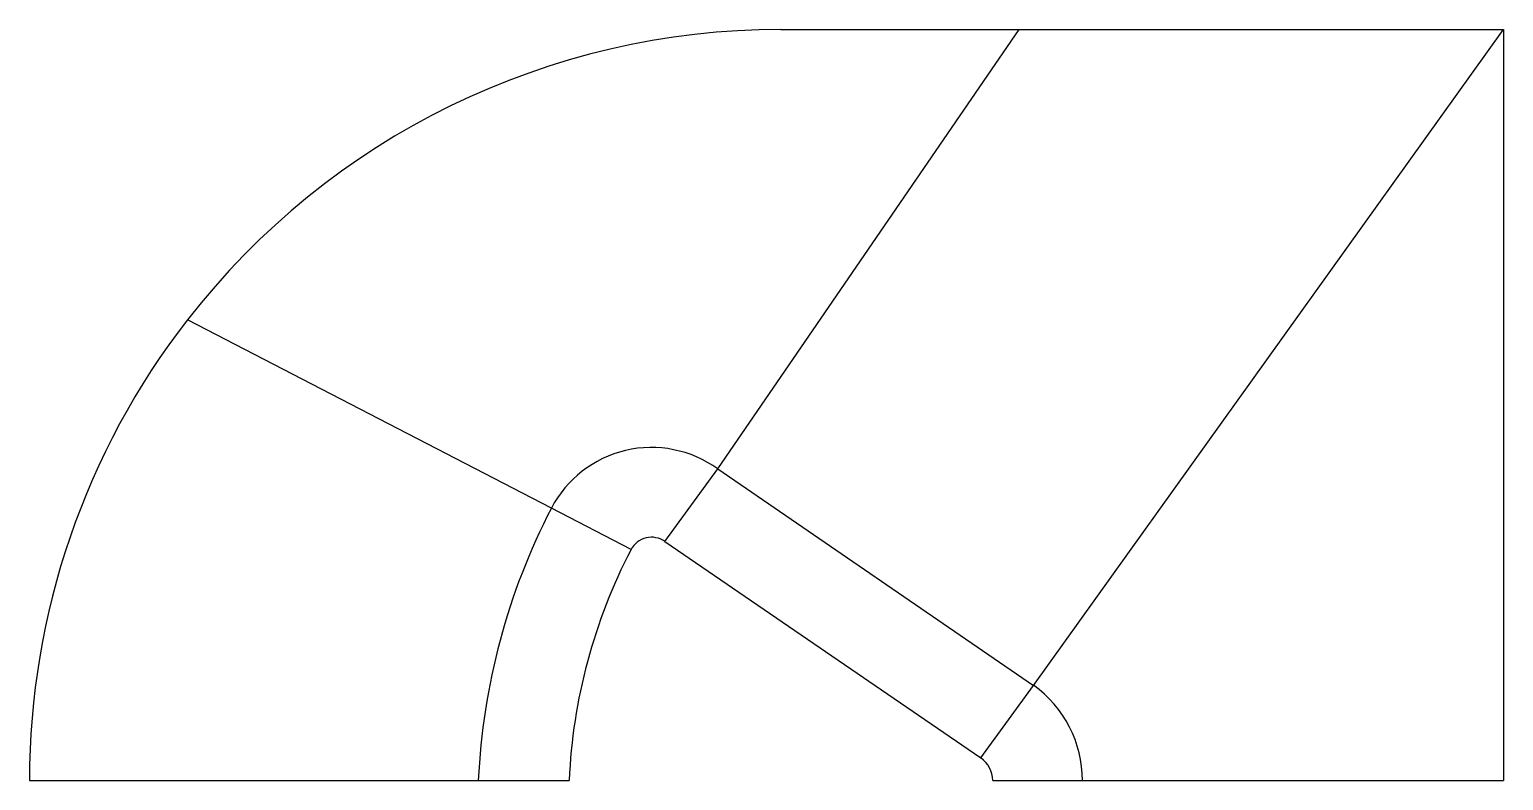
# Model space of a CAD drawing. Header units: inches. Extents: x 0 to 493, y 0 to 251.
import ezdxf

# ---------------------------------------------------------------- set-up
doc = ezdxf.new("R2010")
doc.units = ezdxf.units.IN
doc.header["$MEASUREMENT"] = 0

msp = doc.modelspace()

# ---------------------------------------------------------------- linework, layer by layer
at = {"color": 7, "linetype": 'Continuous'}
for p, q in [((230.02, 104.18), (330.76, 251.14)), ((251.14, 251.14), (330.76, 251.14)), ((330.76, 251.14), (492.64, 251.14)), ((335.56, 31.83), (492.64, 251.14)), ((492.64, 251.14), (492.64, 0)), ((174.42, 91.06), (52.8, 154.05)), ((212.39, 79.9), (230.02, 104.18)), ((230.02, 104.18), (335.56, 31.83)), ((201.04, 77.22), (174.42, 91.06)), ((212.39, 79.9), (317.94, 7.55)), ((317.94, 7.55), (335.56, 31.83)), ((0, 0), (150, 0)), ((150, 0), (180.37, 0)), ((321.92, 0), (351.92, 0)), ((351.92, 0), (492.64, 0))]:
    msp.add_line(p, q, dxfattribs=at)
for centre, radius, start, end in [((251.14, 0), 251.14, 90, 142.1632), ((251.14, 0), 251.14, 142.1632, 180), ((207.87, 73.66), 37.71, 54.0278, 152.5221), ((369.77, -10.12), 220, 152.618, 177.3635), ((207.87, 73.66), 7.7, 54.0278, 152.5221), ((364.99, -8.05), 184.8, 152.5221, 177.5031), ((312.76, 0), 39.16, 0, 54.3888), ((312.76, 0), 9.15, 0, 55.5719)]:
    msp.add_arc(centre, radius, start, end, dxfattribs=at)

doc.saveas('drawing.dxf')
